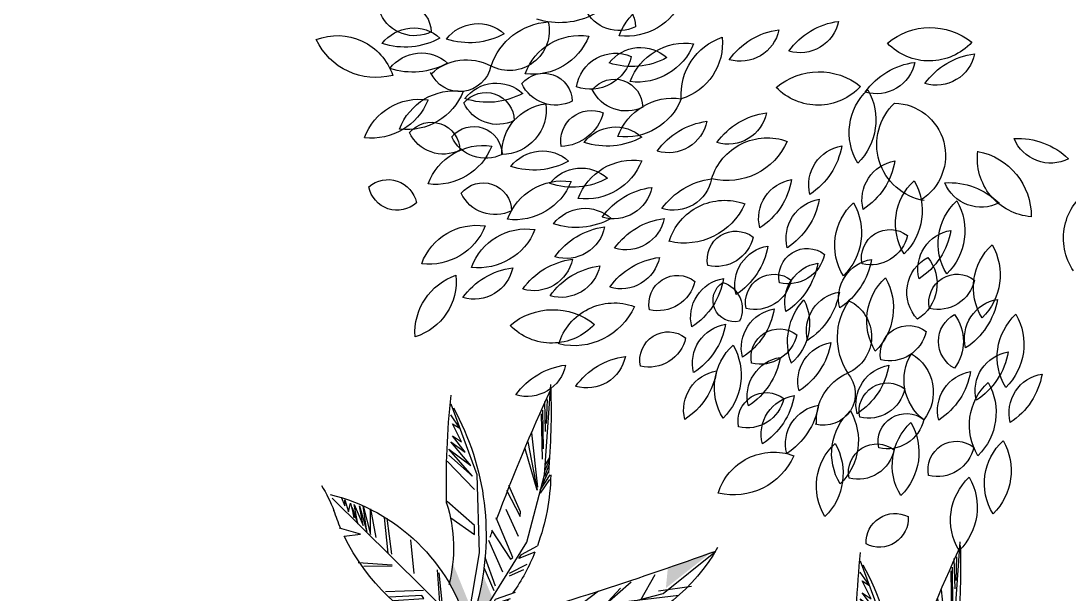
# Model space of a CAD drawing. Header units: metres. Extents: x 1097510 to 2158594, y 877039 to 1751652.
# Drawn here: x 1097620.72 to 1097627.96, y 877193.85 to 877197.81 of the extents above; entities that cross this region are included whole.
import ezdxf

# ---------------------------------------------------------------- set-up
doc = ezdxf.new("R2010")
doc.units = ezdxf.units.M
doc.header["$XCLIPFRAME"] = 0
for name, color, linetype in [('DWGAUTOCAD.COM', 7, 'Continuous'), ('Foto Dron', 7, 'Continuous'), ('WWW.DWGAUTOCAD.COM', 7, 'Continuous')]:
    doc.layers.add(name, color=color, linetype=linetype)
picture_1 = doc.add_image_def('image1.tif', size_in_pixel=(3465, 4096))

# ---------------------------------------------------------------- blocks, each defined once
blk = doc.blocks.new('A$C40F70BF2')
at = {"color": 64}
for p, q in [((1.395, 3.4122), (1.3448, 4.1401)), ((1.9375, 3.4122), (2.1472, 3.9833)), ((1.404, 3.6222), (1.4074, 3.935)), ((1.4112, 3.538), (1.4185, 3.9048)), ((2.0768, 3.7877), (2.1505, 3.8957)), ((2.0623, 3.6793), (2.1355, 3.8238)), ((2.1355, 3.8238), (2.0768, 3.7877)), ((1.4481, 3.3129), (1.4956, 3.7516)), ((2.0327, 3.5952), (2.1355, 3.7274)), ((2.1355, 3.7274), (2.0623, 3.6793)), ((1.5285, 3.6793), (1.4553, 3.2887)), ((1.9886, 3.4868), (2.1505, 3.6793)), ((2.1505, 3.6793), (2.0327, 3.5952)), ((1.3889, 3.49), (1.3526, 3.5531)), ((1.4553, 3.2887), (1.5504, 3.6222)), ((1.9741, 3.4026), (2.1651, 3.619)), ((2.1651, 3.571), (1.9741, 3.4026)), ((2.1651, 3.619), (1.9886, 3.4868)), ((1.3928, 3.4451), (1.356, 3.5261)), ((1.3928, 3.403), (1.356, 3.4932)), ((2.1796, 3.5229), (1.9595, 3.2943)), ((1.4297, 3.2887), (1.3487, 3.4118)), ((1.4112, 3.334), (1.3598, 3.4451)), ((1.5363, 2.8708), (1.395, 3.4122)), ((1.9192, 2.785), (1.9375, 3.4122)), ((1.4258, 3.2645), (1.3526, 3.376)), ((1.5872, 3.1144), (1.6827, 3.328)), ((1.7011, 3.2887), (1.5911, 3.0783)), ((2.0059, 2.1391), (3.1045, 3.2255)), ((3.0023, 3.2101), (2.9732, 3.1136)), ((3.0318, 3.2339), (3.0023, 3.1621)), ((3.0023, 3.1621), (3.0023, 3.2101)), ((1.6056, 2.9159), (1.7045, 3.1323)), ((1.9595, 3.0057), (2.1796, 3.1982)), ((2.7967, 3.1379), (2.7526, 2.9092)), ((2.8554, 3.1621), (2.7967, 2.9334)), ((2.7967, 2.9334), (2.7967, 3.1379)), ((2.8849, 3.1621), (2.8263, 2.9572)), ((2.8263, 2.9572), (2.8554, 3.1621)), ((2.9291, 3.174), (2.8554, 3.0057)), ((2.8554, 3.0057), (2.8849, 3.1621)), ((2.8995, 3.0176), (2.9291, 3.174)), ((2.9436, 3.1498), (2.8995, 3.0176)), ((2.9581, 3.1859), (2.9291, 3.0656)), ((2.9291, 3.0656), (2.9436, 3.1498)), ((2.9732, 3.1136), (2.9581, 3.1859)), ((1.5911, 3.0783), (1.5872, 3.1144)), ((1.6497, 2.748), (1.7855, 3.0664)), ((2.1505, 3.0656), (1.9595, 2.9334)), ((2.6259, 2.7738), (2.6623, 3.065)), ((2.6532, 2.7812), (2.6851, 3.0687)), ((1.8218, 2.9671), (1.6682, 2.7329)), ((1.9595, 2.9334), (1.9595, 3.0057)), ((2.8766, 2.9343), (3.0453, 2.9828)), ((1.9922, 2.1391), (1.5363, 2.8708)), ((1.7302, 2.6277), (1.8441, 2.883)), ((2.4457, 2.617), (2.4709, 2.8889)), ((3.0076, 2.919), (2.8766, 2.9343)), ((1.5799, 2.7718), (1.4515, 2.8409)), ((1.4717, 2.7907), (1.6017, 2.7389)), ((1.6017, 2.7389), (1.5799, 2.7718)), ((1.6682, 2.7329), (1.6497, 2.748)), ((1.7889, 2.5166), (1.8732, 2.748)), ((2.0241, 2.1541), (1.9192, 2.785)), ((2.6213, 2.6842), (2.8948, 2.7028)), ((1.5382, 2.6901), (1.6788, 2.617)), ((1.5639, 2.6484), (1.6788, 2.596)), ((1.8, 2.4777), (1.8805, 2.6639)), ((2.2156, 2.3594), (2.2429, 2.6244)), ((2.2384, 2.3855), (2.2566, 2.6468)), ((2.6213, 2.6767), (2.8492, 2.673)), ((1.7889, 2.4114), (1.6274, 2.4685)), ((1.6716, 2.4145), (1.8112, 2.3693)), ((1.8112, 2.3693), (1.7889, 2.4114)), ((2.366, 2.4154), (2.3842, 2.4415)), ((2.6122, 2.4005), (2.366, 2.4154)), ((2.3842, 2.4415), (2.6441, 2.4266)), ((2.2703, 2.3295), (2.2885, 2.3557)), ((2.4982, 2.3109), (2.2703, 2.3295)), ((2.2885, 2.3557), (2.5803, 2.3445)), ((2.3751, 2.0794), (2.5666, 2.2101)), ((2.6623, 2.0719), (2.8811, 2.2026)), ((2.6988, 2.0533), (2.9678, 2.2063)), ((2.831, 2.0159), (3.1182, 2.1989)), ((2.0697, 2.1391), (2.7581, 2.0197)), ((2.9131, 2.0122), (3.2185, 2.1765)), ((3.2641, 2.1653), (2.9769, 2.001)), ((3.1683, 1.9525), (3.4145, 2.1354)), ((2.5484, 2.0346), (2.4572, 2.0458)), ((2.4572, 2.0458), (2.6031, 1.8629)), ((2.6897, 1.8405), (2.5484, 2.0346)), ((2.0834, 2.0122), (2.2201, 1.9674)), ((2.7581, 2.0197), (3.3872, 1.9151)), ((2.9769, 2.001), (2.9131, 2.0122)), ((3.1775, 1.7471), (3.0407, 1.9301)), ((3.0407, 1.9301), (3.1045, 1.9151)), ((3.1045, 1.9151), (3.255, 1.7359)), ((3.3325, 1.7471), (3.1957, 1.889)), ((3.3872, 1.9151), (3.9069, 1.8666)), ((3.9114, 1.8629), (4.308, 1.8367)), ((3.9752, 1.8853), (4.0573, 1.9151)), ((4.0117, 1.8778), (3.9752, 1.8853)), ((4.0847, 1.9039), (4.0117, 1.8778)), ((2.1791, 1.7621), (2.1563, 1.8181)), ((2.1563, 1.8181), (2.3614, 1.7882)), ((2.4025, 1.7135), (2.1791, 1.7621))]:
    blk.add_line(p, q, dxfattribs=at)
at = {"color": 60}
for p, q in [((1.3783, 3.8266), (1.371, 4.0192)), ((1.3855, 3.7607), (1.3928, 4.0041)), ((2.3687, 2.4808), (2.6755, 2.4705))]:
    blk.add_line(p, q, dxfattribs=at)
at = {"color": 62}
for p, q in [((0.4376, 2.4565), (0.0182, 2.7962)), ((0.5047, 2.6083), (0.6225, 2.4038)), ((0.6957, 2.5483), (0.9163, 2.3558)), ((0.2109, 2.5122), (0.4756, 2.4761)), ((1.3813, 2.2138), (0.4376, 2.4565)), ((0.9163, 2.3558), (0.7839, 2.5003)), ((0.9604, 2.4761), (1.1955, 2.2955)), ((0.3137, 2.44), (0.8281, 2.38)), ((0.6957, 2.1875), (1.0336, 2.2955)), ((1.4306, 2.3197), (1.5921, 2.1994)), ((1.2687, 2.2355), (0.9604, 2.1033)), ((1.0191, 2.0672), (1.2687, 2.2355)), ((1.0782, 2.0624), (1.2954, 2.2192)), ((1.1291, 2.0517), (1.3211, 2.2192)), ((1.9739, 2.1391), (1.3813, 2.2138)), ((1.9739, 2.113), (0.2279, 1.1834)), ((1.9739, 2.1279), (0.8023, 0.5712)), ((1.3128, 2.0549), (1.5775, 2.1752)), ((1.3865, 2.043), (1.6653, 2.1875)), ((2.0059, 2.1391), (2.5484, 0.8549)), ((2.0031, 2.1033), (1.8272, 0.0819)), ((1.2246, 1.9588), (1.4597, 1.8623)), ((1.2837, 2.0068), (1.5038, 1.8985)), ((1.9741, 1.9949), (1.9154, 1.4054)), ((0.5929, 1.6099), (0.9017, 1.5618)), ((0.9604, 1.5856), (0.6666, 1.646)), ((0.9895, 1.4054), (1.0927, 1.646)), ((2.1791, 1.6762), (2.1745, 1.6053)), ((2.1745, 1.6053), (2.1745, 1.512)), ((2.1791, 1.3141), (2.1791, 1.6762)), ((2.1928, 1.6127), (2.1837, 1.5008)), ((2.1973, 1.4597), (2.1928, 1.6127)), ((0.6957, 1.4777), (0.5488, 1.5257)), ((0.5488, 1.5257), (0.8135, 1.5134)), ((0.8135, 1.5134), (0.5784, 1.5618)), ((0.8722, 1.3451), (1.0191, 1.5856)), ((0.9017, 1.5618), (0.9604, 1.5856)), ((2.2566, 1.5344), (2.2475, 1.4597)), ((2.2571, 1.5444), (2.2566, 1.5344)), ((2.2612, 1.2133), (2.2612, 1.5348)), ((2.2976, 1.4858), (2.2703, 1.5605)), ((2.2703, 1.5605), (2.521, 1.5008)), ((0.4606, 1.4292), (0.6666, 1.4415)), ((0.4756, 1.4654), (0.6957, 1.4777)), ((0.6666, 1.4415), (0.4756, 1.4654)), ((1.2314, 1.403), (1.4617, 1.4451)), ((1.4747, 1.2367), (1.5038, 1.5015)), ((2.1745, 1.512), (2.1654, 1.441)), ((2.1654, 1.441), (2.1654, 1.3626)), ((2.1837, 1.5008), (2.1791, 1.4074)), ((2.1973, 1.3925), (2.1973, 1.4597)), ((2.2247, 1.5008), (2.211, 1.3776)), ((2.2247, 1.4224), (2.2247, 1.5008)), ((2.2475, 1.4597), (2.2429, 1.3888)), ((2.5484, 1.441), (2.2976, 1.4858)), ((0.3874, 1.3332), (0.5047, 1.357)), ((0.417, 1.3812), (0.5784, 1.4054)), ((0.5047, 1.357), (0.417, 1.3812)), ((0.5784, 1.4054), (0.4606, 1.4292)), ((1.2062, 1.3403), (1.436, 1.403)), ((1.9154, 1.4054), (1.8713, 0.852)), ((2.1791, 1.4074), (2.1791, 1.3141)), ((2.2064, 1.2768), (2.1973, 1.3925)), ((2.211, 1.3776), (2.211, 1.1722)), ((2.2156, 1.3402), (2.2247, 1.4224)), ((2.2429, 1.3888), (2.2384, 1.3029)), ((2.2794, 1.3962), (2.2748, 1.3141)), ((2.2885, 1.3178), (2.2794, 1.3962)), ((2.3067, 1.3701), (2.3022, 1.2917)), ((2.3067, 1.0229), (2.3067, 1.3701)), ((1.3274, 1.0926), (1.3424, 1.2728)), ((2.2064, 1.105), (2.2064, 1.2768)), ((2.2156, 1.273), (2.2156, 1.3402)), ((2.2247, 1.1573), (2.2156, 1.273)), ((2.2384, 1.3029), (2.2292, 1.232)), ((2.2748, 1.3141), (2.2748, 1.2469)), ((2.2885, 1.1573), (2.2885, 1.3178)), ((2.3022, 1.2917), (2.2931, 1.2245)), ((2.3341, 0.9258), (2.3432, 1.3253)), ((2.3706, 0.8474), (2.3569, 1.2992)), ((2.4326, 1.2669), (2.6372, 1.2149)), ((1.2542, 1.0084), (1.3128, 1.249)), ((1.9445, 1.1406), (1.9445, 1.2609)), ((1.9445, 1.2609), (2.0768, 1.0803)), ((2.0623, 1.0263), (1.9469, 1.2041)), ((2.2292, 1.232), (2.2247, 1.1573)), ((2.2703, 1.1088), (2.2612, 1.2133)), ((2.2748, 1.2469), (2.2703, 1.1797)), ((2.2931, 1.2245), (2.2931, 1.1536)), ((2.4709, 1.2355), (2.6498, 1.1521)), ((1.0191, 1.0565), (1.2101, 1.1287)), ((1.0486, 1.1045), (1.2396, 1.1648)), ((2.0768, 0.9481), (1.9445, 1.1406)), ((2.211, 1.1722), (2.2064, 1.105)), ((2.2703, 1.1797), (2.2703, 1.1088)), ((2.2931, 1.0154), (2.2885, 1.1573)), ((2.2931, 1.1536), (2.2885, 1.0826)), ((2.2885, 1.0826), (2.2931, 1.0154)), ((2.3113, 0.9482), (2.3067, 1.0229)), ((2.6897, 1.0266), (2.5711, 0.9221)), ((2.6988, 1.008), (2.5939, 0.9221)), ((3.0635, 0.9408), (2.9951, 0.8698)), ((3.0954, 0.937), (3.0133, 0.8512)), ((0.8426, 0.7917), (0.9895, 0.8758)), ((0.8722, 0.8639), (1.0486, 0.9239)), ((0.9895, 0.8758), (0.8722, 0.8639)), ((1.0486, 0.9239), (0.9308, 0.912)), ((1.7094, 0.6714), (1.8713, 0.912)), ((1.8713, 0.852), (1.7976, 0.1299)), ((2.5484, 0.8549), (3.647, 0.8138)), ((0.8135, 0.7436), (0.9604, 0.8036)), ((0.9604, 0.8036), (0.8426, 0.7917)), ((1.9154, 0.6956), (1.9299, 0.7917)), ((1.9299, 0.7917), (2.0623, 0.6472)), ((2.0768, 0.4908), (1.9154, 0.6956)), ((1.8858, 0.5269), (1.8858, 0.5872)), ((1.8858, 0.5872), (2.0031, 0.3224)), ((2.0031, 0.1541), (1.8858, 0.5269))]:
    blk.add_line(p, q, dxfattribs=at)
at = {"color": 60}
for centre, radius, start, end in [((7.2283, 3.9255), 5.8863, 178.20098, 184.85692), ((-12.631, -2.3372), 15.3867, 20.51101, 24.72742), ((-4.468, 3.3412), 6.6535, 358.64966, 6.15206), ((3.9861, 2.9297), 2.1206, 151.13411, 194.97436), ((3.0813, 3.443), 1.7368, 181.01905, 200.30476), ((4.2548, 2.6714), 1.2491, 148.37838, 158.72084), ((3.488, 1.7626), 1.5368, 103.74741, 164.66463), ((3.3235, 2.824), 1.1955, 162.4534, 194.36714), ((1.4836, 3.655), 1.6925, 336.49681, 341.73863), ((-12.631, -2.3372), 15.3867, 19.94676, 20.12939), ((1.4836, 3.655), 1.6925, 293.0839, 334.22081), ((1.3881, 3.6363), 1.6073, 210.27184, 288.6073), ((11.2049, 34.0082), 33.1562, 250.28182, 253.61314), ((3.0813, 3.443), 1.7368, 202.06134, 214.43572), ((3.0813, 3.443), 1.7368, 216.49222, 227.18692), ((2.648, -1.2381), 3.4574, 62.92862, 99.78202), ((0.3708, 0.4323), 2.3938, 34.58407, 45.09878), ((1.9702, 0.0299), 2.0727, 93.80519, 134.94277), ((0.2058, 3.3645), 2.1341, 278.58233, 322.59506), ((14.6304, -0.992), 13.0282, 166.27964, 174.82165), ((3.4784, 4.5564), 2.8219, 241.8528, 251.67993), ((-5.4024, 1.2468), 7.481, 350.40616, 5.64252), ((3.8078, 1.8656), 1.7678, 177.06252, 221.97877), ((-1.2582, 3.3318), 3.4516, 304.88046, 336.24299), ((3.4784, 4.5564), 2.8219, 253.64339, 263.82146), ((3.4784, 4.5564), 2.8219, 265.32315, 284.59556), ((0.3708, 0.4323), 2.3938, 26.56642, 32.42719), ((4.2345, -0.9921), 3.8265, 137.09818, 156.86261), ((-1.1826, 2.6602), 2.0505, 312.24832, 325.43968), ((0.3708, 0.4323), 2.3938, 14.37509, 24.95549), ((0.6222, 0.416), 0.8422, 95.42874, 120.39843), ((10.8996, 35.0802), 35.0292, 256.44536, 258.02041), ((2.7307, 4.1407), 3.4508, 266.06088, 285.39893), ((5.0573, -2.3004), 3.8671, 133.35469, 142.87547), ((1.2677, 2.121), 1.9864, 292.12916, 305.32123), ((2.1124, 0.7557), 0.732, 226.57927, 260.54816)]:
    blk.add_arc(centre, radius, start, end, dxfattribs=at)
at = {"color": 62}
for points in [[(0.035, 2.8008), (0.417, 2.5003), (0.035, 2.8008), (0.4019, 2.6567)], [(1.9299, 2.091), (1.6066, 1.9227), (1.8858, 2.091), (1.5334, 2.0549)], [(2.0031, 2.043), (2.0623, 1.4654), (2.0031, 2.0311), (1.9595, 1.5856)], [(1.1364, 1.6821), (0.8281, 1.7663), (1.3569, 1.7905), (1.1073, 1.9108)], [(1.5921, 1.3931), (1.5921, 1.6099), (1.6362, 1.4777), (1.6216, 1.6821)], [(2.5985, 1.3029), (2.3432, 1.3402), (2.5575, 1.4074), (2.2931, 1.4672)], [(1.3569, 1.297), (1.0777, 1.2006), (1.3865, 1.357), (1.1514, 1.2728)], [(3.5457, 0.8159), (2.8113, 0.852), (3.5898, 0.8036), (2.914, 0.7075)]]:
    blk.add_solid(points, dxfattribs=at)
at = {"color": 64}
for points in [[(2.0201, 2.2339), (2.1597, 2.5404), (1.9944, 2.3574), (2.1302, 2.6908)], [(1.9833, 2.1589), (1.8882, 2.5976), (1.9833, 2.1589), (1.8184, 2.4324)], [(2.3979, 2.0869), (2.562, 2.2026), (2.2064, 2.1205), (2.366, 2.2026)], [(3.8932, 1.8741), (4.0072, 1.9301), (3.2276, 1.9525), (3.451, 2.1205)]]:
    blk.add_solid(points, dxfattribs=at)
at = {"color": 60}
blk.add_solid([(2.0031, 0.0577), (2.3851, 0.5031), (2.0182, 0.2863), (2.4002, 0.5031)], dxfattribs=at)
blk = doc.blocks.new('A$C74456AAD')
at = {"color": 64, "linetype": 'Continuous'}
for centre, radius, start, end in [((3.6578, 1.7638), 0.2075, 19.9093, 98.6526), ((3.8268, 2.0481), 0.2153, 201.5817, 276.9802), ((3.8957, 1.8649), 0.1012, 39.3461, 179.271), ((4.6245, 1.8468), 0.1012, 39.3461, 179.271), ((3.8532, 1.9862), 0.1336, 243.934, 334.683), ((4.065, 2.1388), 0.258, 241.1639, 288.3368), ((4.582, 1.9681), 0.1336, 243.934, 334.683), ((3.0383, 1.6298), 0.258, 35.4496, 82.6225), ((3.2088, 1.9139), 0.1402, 191.6172, 286.455), ((4.2441, 1.8521), 0.1417, 167.087, 297.9887), ((4.0904, 1.6532), 0.231, 18.4609, 86.1526), ((4.3569, 1.7375), 0.1402, 37.3315, 132.1693), ((3.4216, 1.8835), 0.1402, 191.6172, 286.455), ((3.2511, 1.5994), 0.258, 35.4496, 82.6225), ((3.9927, 1.628), 0.2075, 19.9093, 98.6526), ((4.1616, 1.9123), 0.2153, 201.5817, 276.9802), ((4.3872, 2.0674), 0.258, 241.1639, 288.3368), ((4.5859, 1.7219), 0.1402, 37.3315, 132.1693), ((4.8567, 1.628), 0.207, 68.4826, 161.6433), ((3.6927, 1.8079), 0.2075, 174.195, 252.9383), ((3.4171, 1.625), 0.2153, 355.8674, 71.2659), ((3.6191, 1.6003), 0.2075, 19.9093, 98.6526), ((3.7881, 1.8846), 0.2153, 201.5817, 276.9802), ((4.6162, 2.0518), 0.258, 241.1639, 288.3368), ((4.7197, 1.921), 0.2354, 255.3742, 334.7517), ((3.7774, 1.6524), 0.1402, 37.3315, 132.1693), ((3.8077, 1.9823), 0.258, 241.1639, 288.3368), ((3.8661, 1.6315), 0.1406, 8.3239, 113.5091), ((3.9562, 1.7936), 0.1499, 192.7838, 289.0493), ((4.5588, 1.6328), 0.1402, 37.3315, 132.1693), ((4.3971, 1.5641), 0.1844, 47.0129, 117.9887), ((4.4213, 1.7479), 0.1127, 190.7159, 336.958), ((4.5891, 1.9627), 0.258, 241.1639, 288.3368), ((3.1411, 1.4707), 0.2354, 49.6599, 129.0374), ((4.1218, 1.5995), 0.1012, 39.3461, 179.271), ((3.1448, 1.7941), 0.207, 222.7683, 315.929), ((3.8706, 1.5784), 0.1012, 39.3461, 179.271), ((4.0793, 1.7208), 0.1336, 243.934, 334.683), ((4.2911, 1.5252), 0.1402, 37.3315, 132.1693), ((3.663, 1.4044), 0.2075, 19.9093, 98.6526), ((3.832, 1.6887), 0.2153, 201.5817, 276.9802), ((3.8281, 1.6997), 0.1336, 243.934, 334.683), ((4.3214, 1.8551), 0.258, 241.1639, 288.3368), ((4.3285, 1.5308), 0.1012, 39.3461, 179.271), ((4.4404, 1.4307), 0.2075, 19.9093, 98.6526), ((4.6094, 1.715), 0.2153, 201.5817, 276.9802), ((4.5657, 1.4005), 0.2075, 19.9093, 98.6526), ((4.2728, 1.5705), 0.1596, 172.2982, 269.4301), ((4.0938, 1.4157), 0.1774, 358.4488, 83.2795), ((4.286, 1.6521), 0.1336, 243.934, 334.683), ((4.7346, 1.6848), 0.2153, 201.5817, 276.9802), ((3.4652, 1.588), 0.1402, 191.6172, 286.455), ((3.2947, 1.3039), 0.258, 35.4496, 82.6225), ((3.9521, 1.4589), 0.1091, 349.9823, 112.8737), ((4.0657, 1.6014), 0.1616, 195.0415, 267.8145)]:
    blk.add_arc(centre, radius, start, end, dxfattribs=at)
at = {"color": 62, "linetype": 'Continuous'}
for centre, radius, start, end in [((2.7449, 1.6282), 0.2354, 49.6599, 129.0374), ((2.7486, 1.9516), 0.207, 222.7683, 315.929), ((2.7239, 1.7982), 0.1402, 191.6172, 286.455), ((2.5534, 1.5141), 0.258, 35.4496, 82.6225), ((2.7662, 1.4837), 0.258, 35.4496, 82.6225), ((2.9367, 1.7678), 0.1402, 191.6172, 286.455), ((3.1538, 1.5342), 0.2153, 150.1532, 225.5516), ((2.8261, 1.489), 0.2075, 328.4807, 47.224), ((2.8772, 1.4074), 0.187, 91.609, 237.7567), ((2.7322, 1.4471), 0.203, 279.6759, 46.5085), ((3.5075, 1.2735), 0.258, 35.4496, 82.6225), ((3.6779, 1.5576), 0.1402, 191.6172, 286.455), ((3.8666, 1.3691), 0.1402, 37.3315, 132.1693), ((4.3716, 1.4099), 0.1012, 39.3461, 179.271), ((4.522, 1.4249), 0.1012, 39.3461, 179.271), ((2.4317, 1.2103), 0.258, 86.8782, 134.0511), ((2.3159, 1.5207), 0.1402, 243.0457, 337.8836), ((3.3258, 1.2637), 0.207, 17.0541, 110.2147), ((3.4694, 1.5535), 0.2354, 203.9456, 283.3231), ((3.8969, 1.699), 0.258, 241.1639, 288.3368), ((4.3291, 1.5312), 0.1336, 243.934, 334.683), ((4.4795, 1.5462), 0.1336, 243.934, 334.683), ((2.3697, 1.396), 0.207, 274.1969, 7.3576), ((2.6203, 1.1914), 0.2354, 101.0885, 180.466), ((3.3144, 1.4852), 0.258, 189.7354, 236.9083), ((3.0376, 1.3032), 0.1402, 345.9029, 80.7407), ((4.1274, 1.2836), 0.1402, 37.3315, 132.1693), ((4.3386, 1.2356), 0.2075, 19.9093, 98.6526), ((4.5076, 1.5199), 0.2153, 201.5817, 276.9802), ((3.1247, 1.4318), 0.258, 189.7354, 236.9083), ((2.8479, 1.2498), 0.1402, 345.9029, 80.7407), ((3.8041, 1.1835), 0.2075, 19.9093, 98.6526), ((3.973, 1.4678), 0.2153, 201.5817, 276.9802), ((4.1577, 1.6135), 0.258, 241.1639, 288.3368), ((3.9889, 1.2228), 0.1402, 37.3315, 132.1693), ((2.6788, 1.053), 0.258, 86.8782, 134.0511), ((2.563, 1.3634), 0.1402, 243.0457, 337.8836), ((2.9887, 1.2106), 0.2153, 150.1532, 225.5516), ((2.661, 1.1655), 0.2075, 328.4807, 47.224), ((3.4929, 1.3655), 0.258, 189.7354, 236.9083), ((3.2161, 1.1835), 0.1402, 345.9029, 80.7407), ((3.661, 1.3526), 0.1402, 191.6172, 286.455), ((3.4906, 1.0685), 0.258, 35.4496, 82.6225), ((4.0193, 1.5527), 0.258, 241.1639, 288.3368), ((4.0559, 1.1095), 0.2075, 19.9093, 98.6526), ((4.2249, 1.3939), 0.2153, 201.5817, 276.9802), ((4.3379, 1.2091), 0.1012, 39.3461, 179.271), ((4.677, 1.2181), 0.1036, 49.0326, 168.097), ((2.063, 1.1133), 0.207, 325.6255, 58.7861), ((3.7033, 1.0382), 0.258, 35.4496, 82.6225), ((3.8738, 1.3222), 0.1402, 191.6172, 286.455), ((4.2954, 1.3304), 0.1336, 243.934, 334.683), ((4.6446, 1.3147), 0.1021, 227.5218, 349.6078), ((2.8367, 1.139), 0.2153, 150.1532, 225.5516), ((2.5091, 1.0938), 0.2075, 328.4807, 47.224), ((3.2051, 1.1323), 0.2153, 150.1532, 225.5516), ((2.8775, 1.0871), 0.2075, 328.4807, 47.224), ((3.3948, 1.2951), 0.258, 189.7354, 236.9083), ((3.118, 1.1131), 0.1402, 345.9029, 80.7407), ((3.4773, 1.0409), 0.207, 17.0541, 110.2147), ((3.621, 1.3308), 0.2354, 203.9456, 283.3231), ((3.9755, 1.0792), 0.1402, 37.3315, 132.1693), ((3.8296, 1.2116), 0.1402, 191.6172, 286.455), ((3.6592, 0.9275), 0.258, 35.4496, 82.6225), ((4.0058, 1.4091), 0.258, 241.1639, 288.3368), ((4.3618, 0.9513), 0.2075, 19.9093, 98.6526), ((2.9253, 1.1845), 0.258, 189.7354, 236.9083), ((2.6485, 1.0025), 0.1402, 345.9029, 80.7407), ((2.8884, 1.0425), 0.1012, 347.9176, 127.8424), ((2.9568, 1.1514), 0.1336, 192.5055, 283.2545), ((3.4383, 1.0369), 0.1012, 347.9176, 127.8424), ((3.872, 0.8971), 0.258, 35.4496, 82.6225), ((4.0424, 1.1812), 0.1402, 191.6172, 286.455), ((4.1846, 0.9383), 0.2075, 19.9093, 98.6526), ((4.3535, 1.2227), 0.2153, 201.5817, 276.9802), ((4.5308, 1.2356), 0.2153, 201.5817, 276.9802), ((2.7109, 0.9825), 0.2153, 150.1532, 225.5516), ((2.3833, 0.9373), 0.2075, 328.4807, 47.224), ((3.5776, 1.1283), 0.258, 189.7354, 236.9083), ((3.3008, 0.9463), 0.1402, 345.9029, 80.7407), ((3.5066, 1.1457), 0.1336, 192.5055, 283.2545), ((3.1831, 0.9752), 0.1012, 347.9176, 127.8424), ((3.2515, 1.0841), 0.1336, 192.5055, 283.2545), ((2.8704, 0.9507), 0.1499, 141.3552, 237.6207), ((2.6875, 0.9202), 0.1406, 316.8954, 62.0805), ((3.2081, 1.0809), 0.258, 189.7354, 236.9083), ((2.9313, 0.8989), 0.1402, 345.9029, 80.7407), ((3.3997, 1.0675), 0.258, 189.7354, 236.9083), ((3.1228, 0.8855), 0.1402, 345.9029, 80.7407), ((3.847, 1.0726), 0.1402, 191.6172, 286.455), ((3.6766, 0.7886), 0.258, 35.4496, 82.6225), ((3.8893, 0.7582), 0.258, 35.4496, 82.6225), ((4.0598, 1.0423), 0.1402, 191.6172, 286.455), ((3.9868, 0.7819), 0.258, 35.4496, 82.6225), ((4.1572, 1.066), 0.1402, 191.6172, 286.455), ((2.6487, 0.8835), 0.1012, 347.9176, 127.8424), ((3.0913, 0.8642), 0.2153, 150.1532, 225.5516), ((2.7637, 0.819), 0.2075, 328.4807, 47.224), ((3.3019, 0.8834), 0.1012, 347.9176, 127.8424), ((3.6459, 0.8791), 0.1012, 347.9176, 127.8424), ((4.37, 1.0356), 0.1402, 191.6172, 286.455), ((4.1996, 0.7515), 0.258, 35.4496, 82.6225), ((4.6411, 0.9599), 0.2075, 174.195, 252.9383), ((4.3655, 0.7771), 0.2153, 355.8674, 71.2659), ((2.7171, 0.9924), 0.1336, 192.5055, 283.2545), ((3.3702, 0.9922), 0.1336, 192.5055, 283.2545), ((3.5143, 0.8606), 0.0998, 107.8983, 205.5336), ((3.4424, 0.8915), 0.0762, 256.2434, 57.1885), ((3.7352, 1.0129), 0.258, 189.7354, 236.9083), ((3.4584, 0.8309), 0.1402, 345.9029, 80.7407), ((3.7143, 0.988), 0.1336, 192.5055, 283.2545), ((3.3228, 0.9647), 0.258, 189.7354, 236.9083), ((3.0459, 0.7827), 0.1402, 345.9029, 80.7407), ((2.7594, 0.9382), 0.258, 189.7354, 236.9083), ((2.4826, 0.7562), 0.1402, 345.9029, 80.7407), ((3.0956, 0.7622), 0.1417, 115.6584, 246.5601), ((2.8443, 0.7583), 0.231, 327.0324, 34.7241), ((3.3591, 0.8085), 0.1845, 152.7468, 229.692), ((3.0327, 0.7438), 0.2205, 339.8536, 42.5852), ((3.5547, 0.9045), 0.258, 189.7354, 236.9083), ((3.2778, 0.7225), 0.1402, 345.9029, 80.7407), ((3.8707, 0.6752), 0.207, 17.0541, 110.2147), ((4.0143, 0.965), 0.2354, 203.9456, 283.3231), ((2.6262, 0.7345), 0.2153, 150.1532, 225.5516), ((2.2985, 0.6893), 0.2075, 328.4807, 47.224), ((2.7884, 0.7453), 0.1616, 143.6129, 216.3859), ((2.6062, 0.7453), 0.1091, 298.5537, 61.4451), ((4.0895, 0.6227), 0.2354, 49.6599, 129.0374), ((2.8218, 0.7003), 0.1012, 347.9176, 127.8424), ((3.2822, 0.6885), 0.1012, 347.9176, 127.8424), ((3.7286, 0.85), 0.258, 189.7354, 236.9083), ((3.4518, 0.668), 0.1402, 345.9029, 80.7407), ((4.0932, 0.9461), 0.207, 222.7683, 315.929), ((2.8902, 0.8091), 0.1336, 192.5055, 283.2545), ((3.3506, 0.7974), 0.1336, 192.5055, 283.2545), ((3.6784, 0.678), 0.1012, 347.9176, 127.8424), ((3.7467, 0.7869), 0.1336, 192.5055, 283.2545), ((3.3532, 0.7845), 0.258, 189.7354, 236.9083), ((3.0764, 0.6025), 0.1402, 345.9029, 80.7407), ((3.6339, 0.6248), 0.2153, 150.1532, 225.5516), ((3.3063, 0.5797), 0.2075, 328.4807, 47.224), ((2.7213, 0.7513), 0.258, 189.7354, 236.9083), ((2.4445, 0.5693), 0.1402, 345.9029, 80.7407), ((2.8933, 0.5642), 0.1596, 120.8696, 218.0015), ((2.6607, 0.6076), 0.1774, 307.0202, 31.8509), ((3.5336, 0.7315), 0.258, 189.7354, 236.9083), ((3.2567, 0.5495), 0.1402, 345.9029, 80.7407), ((3.9685, 0.7194), 0.1402, 191.6172, 286.455), ((3.798, 0.4354), 0.258, 35.4496, 82.6225), ((2.8552, 0.6809), 0.258, 189.7354, 236.9083), ((2.5784, 0.4989), 0.1402, 345.9029, 80.7407), ((3.1462, 0.7036), 0.258, 189.7354, 236.9083), ((2.8693, 0.5216), 0.1402, 345.9029, 80.7407), ((3.7601, 0.6832), 0.258, 189.7354, 236.9083), ((3.4833, 0.5013), 0.1402, 345.9029, 80.7407), ((4.0108, 0.405), 0.258, 35.4496, 82.6225), ((4.1813, 0.6891), 0.1402, 191.6172, 286.455), ((2.6007, 0.6722), 0.258, 189.7354, 236.9083), ((2.3239, 0.4902), 0.1402, 345.9029, 80.7407), ((2.7254, 0.4915), 0.2153, 150.1532, 225.5516), ((2.3978, 0.4463), 0.2075, 328.4807, 47.224), ((3.1246, 0.5586), 0.1127, 139.2873, 285.5294), ((2.9659, 0.4629), 0.1844, 355.5843, 66.5601), ((2.897, 0.4959), 0.1012, 347.9176, 127.8424), ((2.9654, 0.6048), 0.1336, 192.5055, 283.2545), ((3.3286, 0.4614), 0.1012, 347.9176, 127.8424), ((3.4838, 0.5957), 0.258, 189.7354, 236.9083), ((3.2069, 0.4137), 0.1402, 345.9029, 80.7407), ((3.397, 0.5703), 0.1336, 192.5055, 283.2545), ((2.8294, 0.3868), 0.1012, 347.9176, 127.8424), ((3.2162, 0.3911), 0.2153, 150.1532, 225.5516), ((2.8886, 0.3459), 0.2075, 328.4807, 47.224), ((3.3972, 0.5614), 0.258, 189.7354, 236.9083), ((3.1203, 0.3794), 0.1402, 345.9029, 80.7407), ((2.8978, 0.4956), 0.1336, 192.5055, 283.2545), ((3.0002, 0.3491), 0.2153, 150.1532, 225.5516), ((2.6726, 0.3039), 0.2075, 328.4807, 47.224), ((2.6717, 0.2842), 0.2153, 150.1532, 225.5516), ((2.3441, 0.239), 0.2075, 328.4807, 47.224), ((2.6515, 0.2879), 0.1012, 347.9176, 127.8424), ((2.9349, 0.2785), 0.1012, 347.9176, 127.8424), ((3.2707, 0.2743), 0.2153, 150.1532, 225.5516), ((2.943, 0.2292), 0.2075, 328.4807, 47.224), ((2.7198, 0.3968), 0.1336, 192.5055, 283.2545), ((3.0033, 0.3873), 0.1336, 192.5055, 283.2545), ((3.3024, 0.1434), 0.207, 17.0541, 110.2147), ((3.446, 0.4332), 0.2354, 203.9456, 283.3231), ((2.7924, 0.1537), 0.2153, 150.1532, 225.5516), ((2.4648, 0.1085), 0.2075, 328.4807, 47.224), ((2.9252, 0.114), 0.1021, 176.0933, 298.1792), ((2.8699, 0.0284), 0.1036, 357.604, 116.6684)]:
    blk.add_arc(centre, radius, start, end, dxfattribs=at)

msp = doc.modelspace()

# ---------------------------------------------------------------- block references
at = {"layer": 'DWGAUTOCAD.COM', "xscale": -1.938528692919776, "yscale": 1.938528692919776, "zscale": 1.938528692919776}
msp.add_blockref('A$C74456AAD', (1097632.3213, 877194.1493), dxfattribs=at)
at = {"layer": 'WWW.DWGAUTOCAD.COM', "xscale": -0.8574371676627007, "yscale": 0.8574371676627007, "zscale": 0.8574371676627007}
for p in [(1097625.532, 877191.7456), (1097628.3608, 877190.6598)]:
    msp.add_blockref('A$C40F70BF2', p, dxfattribs=at)

# ---------------------------------------------------------------- pictures from other files: only their frames are drawn
at = {"layer": 'Foto Dron'}
image = msp.add_image(picture_1, insert=(1097491.044, 876888.8641, 3067.918), size_in_units=(372.6207, 440.4775), dxfattribs=at)
image.set_boundary_path([(174.5356, 772.8781), (2798.8163, 2703.6247)])
image.dxf.flags = 15

doc.saveas('drawing.dxf')
